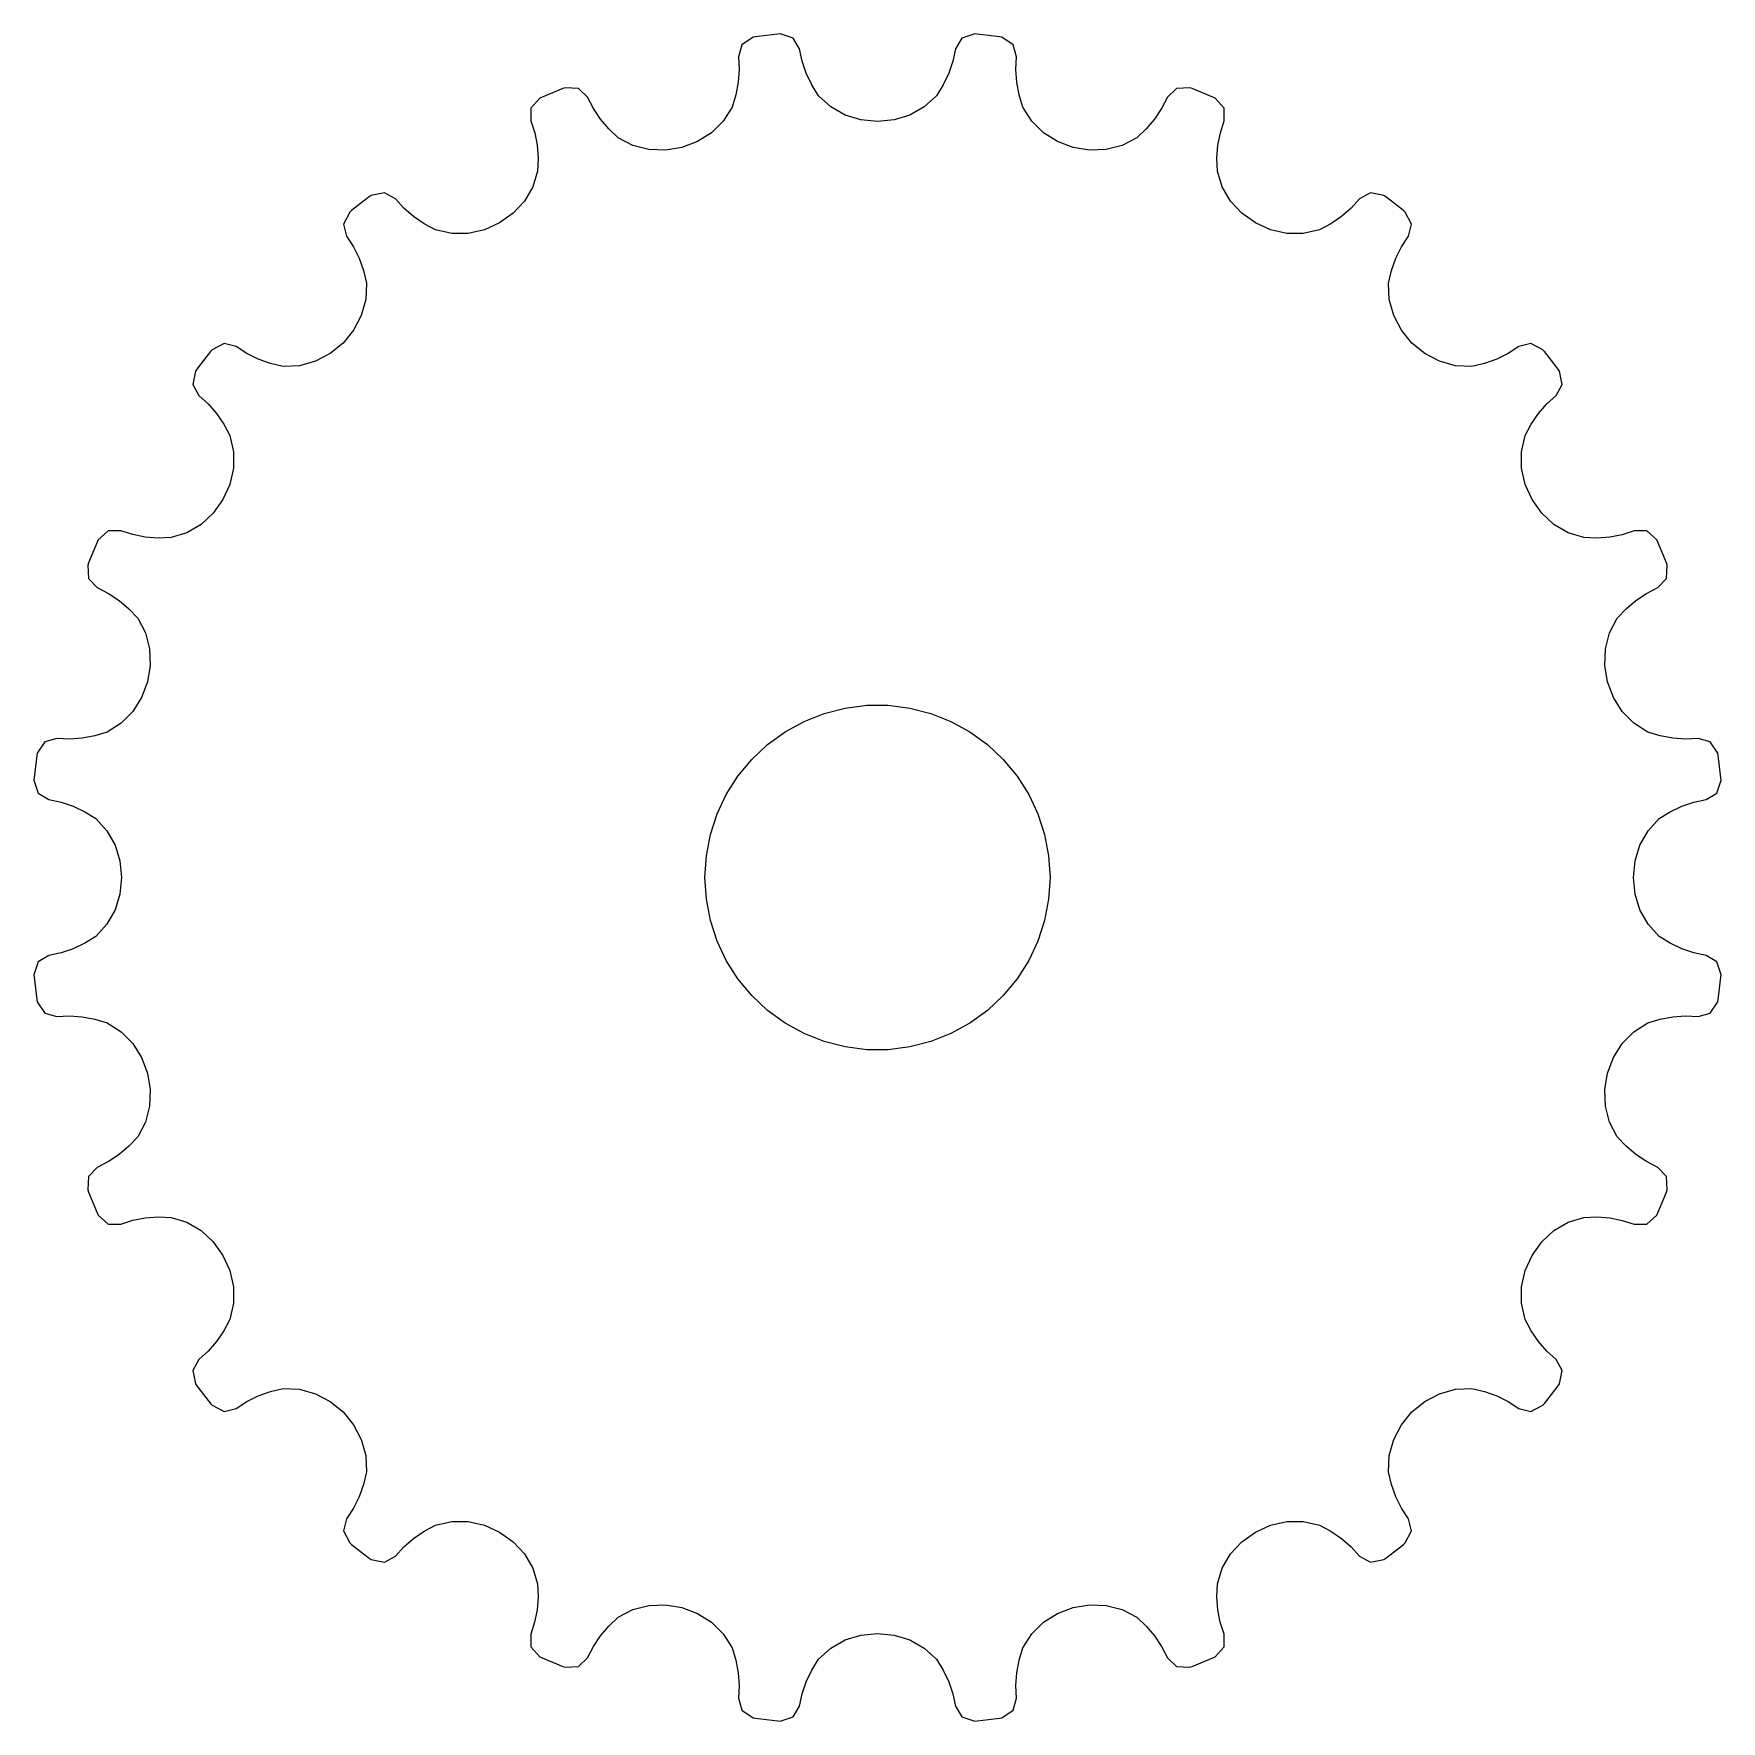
# Model space of a CAD drawing. Header units: metres. Extents: x -7.3 to 7.3, y -7.3 to 7.3.
import ezdxf

# ---------------------------------------------------------------- set-up
doc = ezdxf.new("R2010")
doc.units = ezdxf.units.M

msp = doc.modelspace()

# ---------------------------------------------------------------- linework, layer by layer
for p, q in [((-0.846893, 7.33661), (-0.868057, 7.33424)), ((-0.734589, 7.29948), (-0.846893, 7.33661)), ((0.846893, 7.33661), (0.734741, 7.29948)), ((0.868057, 7.33424), (0.846893, 7.33661)), ((-1.17953, 7.24092), (-1.20981, 7.13622)), ((-1.0808, 7.3058), (-1.17953, 7.24092)), ((-1.05975, 7.30901), (-1.0808, 7.3058)), ((-0.963989, 7.32225), (-1.05975, 7.30901)), ((-0.868057, 7.33424), (-0.963989, 7.32225)), ((-0.678375, 7.20618), (-0.734589, 7.29948)), ((-0.655991, 7.09828), (-0.678375, 7.20618)), ((0.678375, 7.20618), (0.656052, 7.09828)), ((0.734741, 7.29948), (0.678375, 7.20618)), ((0.963989, 7.32225), (0.868057, 7.33424)), ((1.05975, 7.30901), (0.963989, 7.32225)), ((1.0808, 7.3058), (1.05975, 7.30901)), ((1.17967, 7.24089), (1.0808, 7.3058)), ((1.20981, 7.13622), (1.17967, 7.24089)), ((-1.20981, 7.13622), (-1.20346, 7.02621)), ((-0.620392, 6.99364), (-0.655991, 7.09828)), ((0.656052, 7.09828), (0.620544, 6.99364)), ((1.20352, 7.0262), (1.20981, 7.13622)), ((-1.21068, 6.91594), (-1.23116, 6.80621)), ((-1.20346, 7.02621), (-1.21068, 6.91594)), ((-0.572189, 6.89294), (-0.620392, 6.99364)), ((0.620544, 6.99364), (0.572357, 6.89294)), ((1.21083, 6.91591), (1.20352, 7.0262)), ((1.23132, 6.80617), (1.21083, 6.91591)), ((-2.93486, 6.77713), (-3.01343, 6.6889)), ((-2.91534, 6.78566), (-2.93486, 6.77713)), ((-2.82628, 6.82324), (-2.91534, 6.78566)), ((-2.73672, 6.85965), (-2.82628, 6.82324)), ((-2.71689, 6.86742), (-2.73672, 6.85965)), ((-2.59882, 6.86063), (-2.71689, 6.86742)), ((-2.52037, 6.78505), (-2.59882, 6.86063)), ((-2.47081, 6.68663), (-2.52037, 6.78505)), ((-1.23116, 6.80621), (-1.26462, 6.69786)), ((-0.511993, 6.79695), (-0.572189, 6.89294)), ((-0.406158, 6.69978), (-0.511993, 6.79695)), ((0.511993, 6.79695), (0.406158, 6.69978)), ((0.572357, 6.89294), (0.511993, 6.79695)), ((1.26462, 6.69786), (1.23132, 6.80617)), ((2.52037, 6.78505), (2.47087, 6.68661)), ((2.59894, 6.8606), (2.52037, 6.78505)), ((2.71689, 6.86742), (2.59894, 6.8606)), ((2.73672, 6.85965), (2.71689, 6.86742)), ((2.82628, 6.82324), (2.73672, 6.85965)), ((2.91534, 6.78566), (2.82628, 6.82324)), ((2.93486, 6.77713), (2.91534, 6.78566)), ((3.01355, 6.68884), (2.93486, 6.77713)), ((-3.01343, 6.6889), (-3.01558, 6.57993)), ((-2.40933, 6.59476), (-2.47081, 6.68663)), ((-1.26462, 6.69786), (-1.34169, 6.57661)), ((-0.281647, 6.62943), (-0.406158, 6.69978)), ((-0.144287, 6.58667), (-0.281647, 6.62943)), ((0.281647, 6.62943), (0.144287, 6.58667)), ((0.406158, 6.69978), (0.281647, 6.62943)), ((1.34169, 6.57661), (1.26462, 6.69786)), ((2.47087, 6.68661), (2.40948, 6.59473)), ((3.01558, 6.57993), (3.01355, 6.68884)), ((-3.01558, 6.57993), (-2.98097, 6.47531)), ((-2.98097, 6.47531), (-2.9594, 6.36694)), ((-2.33672, 6.50998), (-2.40933, 6.59476)), ((-2.25374, 6.43283), (-2.33672, 6.50998)), ((-1.44376, 6.47643), (-1.56537, 6.39958)), ((-1.34169, 6.57661), (-1.44376, 6.47643)), ((0, 6.57224), (-0.144287, 6.58667)), ((0.144287, 6.58667), (0, 6.57224)), ((1.44376, 6.47643), (1.34169, 6.57661)), ((1.56537, 6.39958), (1.44376, 6.47643)), ((2.33688, 6.50993), (2.25374, 6.43283)), ((2.40948, 6.59473), (2.33688, 6.50993)), ((2.95953, 6.36687), (2.98102, 6.4753)), ((2.98102, 6.4753), (3.01558, 6.57993)), ((-2.9594, 6.36694), (-2.95079, 6.25565)), ((-2.12636, 6.36636), (-2.25374, 6.43283)), ((-1.98787, 6.33064), (-2.12636, 6.36636)), ((-1.84413, 6.32489), (-1.98787, 6.33064)), ((-1.70102, 6.3483), (-1.84413, 6.32489)), ((-1.56537, 6.39958), (-1.70102, 6.3483)), ((1.70102, 6.3483), (1.56537, 6.39958)), ((1.84413, 6.32489), (1.70102, 6.3483)), ((1.98787, 6.33064), (1.84413, 6.32489)), ((2.12636, 6.36636), (1.98787, 6.33064)), ((2.25374, 6.43283), (2.12636, 6.36636)), ((2.95093, 6.25555), (2.95953, 6.36687)), ((-2.95079, 6.25565), (-2.95506, 6.14233)), ((2.95506, 6.14233), (2.95093, 6.25555)), ((-2.95506, 6.14233), (-2.99814, 6.00526)), ((2.99814, 6.00526), (2.95506, 6.14233)), ((-4.41888, 5.9176), (-4.49596, 5.85925)), ((-4.40173, 5.93024), (-4.41888, 5.9176)), ((-4.28592, 5.95424), (-4.40173, 5.93024)), ((-4.19058, 5.90154), (-4.28592, 5.95424)), ((-4.11725, 5.81929), (-4.19058, 5.90154)), ((-3.07079, 5.88208), (-3.16837, 5.77637)), ((-2.99814, 6.00526), (-3.07079, 5.88208)), ((3.07079, 5.88208), (2.99814, 6.00526)), ((3.16837, 5.77637), (3.07079, 5.88208)), ((4.19058, 5.90154), (4.11729, 5.81926)), ((4.28604, 5.95416), (4.19058, 5.90154)), ((4.40173, 5.93024), (4.28604, 5.95416)), ((4.41888, 5.9176), (4.40173, 5.93024)), ((4.49596, 5.85925), (4.41888, 5.9176)), ((-4.58891, 5.78661), (-4.64197, 5.68105)), ((-4.57227, 5.7999), (-4.58891, 5.78661)), ((-4.49596, 5.85925), (-4.57227, 5.7999)), ((-4.03409, 5.74648), (-4.11725, 5.81929)), ((-3.942, 5.68336), (-4.03409, 5.74648)), ((-3.16837, 5.77637), (-3.28612, 5.69173)), ((3.28612, 5.69173), (3.16837, 5.77637)), ((4.03423, 5.74638), (3.94215, 5.68327)), ((4.11729, 5.81926), (4.03423, 5.74638)), ((4.57227, 5.7999), (4.49596, 5.85925)), ((4.58891, 5.78661), (4.57227, 5.7999)), ((4.64207, 5.68095), (4.58891, 5.78661)), ((-4.64197, 5.68105), (-4.61584, 5.57523)), ((-3.84187, 5.63033), (-3.942, 5.68336)), ((-3.70164, 5.59909), (-3.84187, 5.63033)), ((-3.55862, 5.60042), (-3.70164, 5.59909)), ((-3.41829, 5.63208), (-3.55862, 5.60042)), ((-3.28612, 5.69173), (-3.41829, 5.63208)), ((3.41829, 5.63208), (3.28612, 5.69173)), ((3.55862, 5.60042), (3.41829, 5.63208)), ((3.70164, 5.59909), (3.55862, 5.60042)), ((3.84187, 5.63033), (3.70164, 5.59909)), ((3.94215, 5.68327), (3.84187, 5.63033)), ((4.61584, 5.57523), (4.64207, 5.68095)), ((-4.61584, 5.57523), (-4.55534, 5.48314)), ((-4.55534, 5.48314), (-4.50645, 5.38405)), ((4.50656, 5.38393), (4.55537, 5.48311)), ((4.55537, 5.48311), (4.61584, 5.57523)), ((-4.50645, 5.38405), (-4.46931, 5.27876)), ((4.46944, 5.27864), (4.50656, 5.38393)), ((-4.46931, 5.27876), (-4.44412, 5.16821)), ((-4.44412, 5.16821), (-4.45026, 5.02466)), ((4.44412, 5.16821), (4.46944, 5.27864)), ((4.45026, 5.02466), (4.44412, 5.16821)), ((-4.45026, 5.02466), (-4.48856, 4.88687)), ((4.48856, 4.88687), (4.45026, 5.02466)), ((-4.48856, 4.88687), (-4.55545, 4.75951)), ((4.55545, 4.75951), (4.48856, 4.88687)), ((-4.55545, 4.75951), (-4.64726, 4.64726)), ((4.64726, 4.64726), (4.55545, 4.75951)), ((-5.7999, 4.57227), (-5.85925, 4.49596)), ((-5.78661, 4.58891), (-5.7999, 4.57227)), ((-5.68095, 4.64207), (-5.78661, 4.58891)), ((-5.57523, 4.61584), (-5.68095, 4.64207)), ((-5.48311, 4.55537), (-5.57523, 4.61584)), ((-5.38393, 4.50656), (-5.48311, 4.55537)), ((-4.75951, 4.55545), (-4.88687, 4.48856)), ((-4.64726, 4.64726), (-4.75951, 4.55545)), ((4.75951, 4.55545), (4.64726, 4.64726)), ((4.88687, 4.48856), (4.75951, 4.55545)), ((5.48314, 4.55534), (5.38405, 4.50645)), ((5.57523, 4.61584), (5.48314, 4.55534)), ((5.68105, 4.64197), (5.57523, 4.61584)), ((5.78661, 4.58891), (5.68105, 4.64197)), ((5.7999, 4.57227), (5.78661, 4.58891)), ((5.85925, 4.49596), (5.7999, 4.57227)), ((-5.9176, 4.41888), (-5.93024, 4.40173)), ((-5.85925, 4.49596), (-5.9176, 4.41888)), ((-5.27864, 4.46944), (-5.38393, 4.50656)), ((-5.16821, 4.44412), (-5.27864, 4.46944)), ((-5.02466, 4.45026), (-5.16821, 4.44412)), ((-4.88687, 4.48856), (-5.02466, 4.45026)), ((5.02466, 4.45026), (4.88687, 4.48856)), ((5.16821, 4.44412), (5.02466, 4.45026)), ((5.27876, 4.46931), (5.16821, 4.44412)), ((5.38405, 4.50645), (5.27876, 4.46931)), ((5.9176, 4.41888), (5.85925, 4.49596)), ((5.93024, 4.40173), (5.9176, 4.41888)), ((-5.93024, 4.40173), (-5.95416, 4.28604)), ((-5.95416, 4.28604), (-5.90154, 4.19058)), ((5.90154, 4.19058), (5.95424, 4.28592)), ((5.95424, 4.28592), (5.93024, 4.40173)), ((-5.90154, 4.19058), (-5.81926, 4.11729)), ((-5.81926, 4.11729), (-5.74638, 4.03423)), ((5.74648, 4.03409), (5.81929, 4.11725)), ((5.81929, 4.11725), (5.90154, 4.19058)), ((-5.74638, 4.03423), (-5.68327, 3.94215)), ((5.68336, 3.942), (5.74648, 4.03409)), ((-5.68327, 3.94215), (-5.63033, 3.84187)), ((-5.63033, 3.84187), (-5.59909, 3.70164)), ((5.59909, 3.70164), (5.63033, 3.84187)), ((5.63033, 3.84187), (5.68336, 3.942)), ((-5.59909, 3.70164), (-5.60042, 3.55862)), ((5.60042, 3.55862), (5.59909, 3.70164)), ((-5.60042, 3.55862), (-5.63208, 3.41829)), ((5.63208, 3.41829), (5.60042, 3.55862)), ((-5.63208, 3.41829), (-5.69173, 3.28612)), ((5.69173, 3.28612), (5.63208, 3.41829)), ((-5.69173, 3.28612), (-5.77637, 3.16837)), ((5.77637, 3.16837), (5.69173, 3.28612)), ((-5.77637, 3.16837), (-5.88208, 3.07079)), ((5.88208, 3.07079), (5.77637, 3.16837)), ((-6.77713, 2.93486), (-6.78566, 2.91534)), ((-6.68884, 3.01355), (-6.77713, 2.93486)), ((-6.57993, 3.01558), (-6.68884, 3.01355)), ((-6.4753, 2.98102), (-6.57993, 3.01558)), ((-6.36687, 2.95953), (-6.4753, 2.98102)), ((-6.25555, 2.95093), (-6.36687, 2.95953)), ((-6.14233, 2.95506), (-6.25555, 2.95093)), ((-6.00526, 2.99814), (-6.14233, 2.95506)), ((-5.88208, 3.07079), (-6.00526, 2.99814)), ((6.00526, 2.99814), (5.88208, 3.07079)), ((6.14233, 2.95506), (6.00526, 2.99814)), ((6.25565, 2.95079), (6.14233, 2.95506)), ((6.36694, 2.9594), (6.25565, 2.95079)), ((6.47531, 2.98097), (6.36694, 2.9594)), ((6.57993, 3.01558), (6.47531, 2.98097)), ((6.6889, 3.01343), (6.57993, 3.01558)), ((6.77713, 2.93486), (6.6889, 3.01343)), ((6.78566, 2.91534), (6.77713, 2.93486)), ((-6.82324, 2.82628), (-6.85965, 2.73672)), ((-6.78566, 2.91534), (-6.82324, 2.82628)), ((6.82324, 2.82628), (6.78566, 2.91534)), ((6.85965, 2.73672), (6.82324, 2.82628)), ((-6.85965, 2.73672), (-6.86742, 2.71689)), ((-6.86742, 2.71689), (-6.8606, 2.59894)), ((6.86742, 2.71689), (6.85965, 2.73672)), ((6.86063, 2.59882), (6.86742, 2.71689)), ((-6.8606, 2.59894), (-6.78505, 2.52037)), ((-6.78505, 2.52037), (-6.68661, 2.47087)), ((6.68663, 2.47081), (6.78505, 2.52037)), ((6.78505, 2.52037), (6.86063, 2.59882)), ((-6.68661, 2.47087), (-6.59473, 2.40948)), ((-6.59473, 2.40948), (-6.50993, 2.33688)), ((6.50998, 2.33672), (6.59476, 2.40933)), ((6.59476, 2.40933), (6.68663, 2.47081)), ((-6.50993, 2.33688), (-6.43283, 2.25374)), ((-6.43283, 2.25374), (-6.36636, 2.12636)), ((6.36636, 2.12636), (6.43283, 2.25374)), ((6.43283, 2.25374), (6.50998, 2.33672)), ((-6.36636, 2.12636), (-6.33064, 1.98787)), ((6.33064, 1.98787), (6.36636, 2.12636)), ((-6.33064, 1.98787), (-6.32489, 1.84413)), ((6.32489, 1.84413), (6.33064, 1.98787)), ((-6.32489, 1.84413), (-6.3483, 1.70102)), ((6.3483, 1.70102), (6.32489, 1.84413)), ((-6.3483, 1.70102), (-6.39958, 1.56537)), ((6.39958, 1.56537), (6.3483, 1.70102)), ((-6.39958, 1.56537), (-6.47643, 1.44376)), ((-0.463516, 1.42657), (-0.281067, 1.47342)), ((-0.281067, 1.47342), (-0.094177, 1.49704)), ((-0.094177, 1.49704), (0.094177, 1.49704)), ((0.094177, 1.49704), (0.281067, 1.47342)), ((0.281067, 1.47342), (0.463516, 1.42657)), ((6.47643, 1.44376), (6.39958, 1.56537)), ((-6.57661, 1.34169), (-6.69786, 1.26462)), ((-6.47643, 1.44376), (-6.57661, 1.34169)), ((-0.803726, 1.26648), (-0.638657, 1.35724)), ((-0.638657, 1.35724), (-0.463516, 1.42657)), ((0.463516, 1.42657), (0.638657, 1.35724)), ((0.638657, 1.35724), (0.803726, 1.26648)), ((6.57661, 1.34169), (6.47643, 1.44376)), ((6.69786, 1.26462), (6.57661, 1.34169)), ((-7.24089, 1.17967), (-7.3058, 1.0808)), ((-7.13622, 1.20981), (-7.24089, 1.17967)), ((-7.0262, 1.20352), (-7.13622, 1.20981)), ((-6.91591, 1.21083), (-7.0262, 1.20352)), ((-6.80617, 1.23132), (-6.91591, 1.21083)), ((-6.69786, 1.26462), (-6.80617, 1.23132)), ((-0.956131, 1.15576), (-0.803726, 1.26648)), ((0.803726, 1.26648), (0.956131, 1.15576)), ((6.80621, 1.23116), (6.69786, 1.26462)), ((6.91594, 1.21068), (6.80621, 1.23116)), ((7.02621, 1.20346), (6.91594, 1.21068)), ((7.13622, 1.20981), (7.02621, 1.20346)), ((7.24092, 1.17953), (7.13622, 1.20981)), ((7.3058, 1.0808), (7.24092, 1.17953)), ((-7.30901, 1.05975), (-7.32225, 0.963989)), ((-7.3058, 1.0808), (-7.30901, 1.05975)), ((-1.09344, 1.02681), (-0.956131, 1.15576)), ((0.956131, 1.15576), (1.09344, 1.02681)), ((7.30901, 1.05975), (7.3058, 1.0808)), ((7.32225, 0.963989), (7.30901, 1.05975)), ((-7.32225, 0.963989), (-7.33424, 0.868057)), ((-1.31445, 0.722626), (-1.21352, 0.881668)), ((-1.21352, 0.881668), (-1.09344, 1.02681)), ((1.09344, 1.02681), (1.21352, 0.881668)), ((1.21352, 0.881668), (1.31445, 0.722626)), ((7.33424, 0.868057), (7.32225, 0.963989)), ((-7.33424, 0.868057), (-7.33661, 0.846893)), ((-7.33661, 0.846893), (-7.29948, 0.734741)), ((-7.29948, 0.734741), (-7.20618, 0.678375)), ((7.20618, 0.678375), (7.29948, 0.734589)), ((7.29948, 0.734589), (7.33661, 0.846893)), ((7.33661, 0.846893), (7.33424, 0.868057)), ((-7.20618, 0.678375), (-7.09828, 0.656052)), ((-7.09828, 0.656052), (-6.99364, 0.620544)), ((-6.99364, 0.620544), (-6.89294, 0.572357)), ((-1.39465, 0.552185), (-1.31445, 0.722626)), ((1.31445, 0.722626), (1.39465, 0.552185)), ((6.89294, 0.572189), (6.99364, 0.620392)), ((6.99364, 0.620392), (7.09828, 0.655991)), ((7.09828, 0.655991), (7.20618, 0.678375)), ((-6.89294, 0.572357), (-6.79695, 0.511993)), ((-6.79695, 0.511993), (-6.69978, 0.406158)), ((-1.45287, 0.373032), (-1.39465, 0.552185)), ((1.39465, 0.552185), (1.45287, 0.373032)), ((6.69978, 0.406158), (6.79695, 0.511993)), ((6.79695, 0.511993), (6.89294, 0.572189)), ((-6.69978, 0.406158), (-6.62943, 0.281647)), ((-1.48816, 0.187988), (-1.45287, 0.373032)), ((1.45287, 0.373032), (1.48816, 0.187988)), ((6.62943, 0.281647), (6.69978, 0.406158)), ((-6.62943, 0.281647), (-6.58667, 0.144287)), ((-1.5, 0), (-1.48816, 0.187988)), ((1.48816, 0.187988), (1.5, 0)), ((6.58667, 0.144287), (6.62943, 0.281647)), ((-6.58667, 0.144287), (-6.57224, 0)), ((-6.57224, 0), (-6.58667, -0.144287)), ((-1.48816, -0.187988), (-1.5, 0)), ((1.5, 0), (1.48816, -0.187988)), ((6.57224, 0), (6.58667, 0.144287)), ((6.58667, -0.144287), (6.57224, 0)), ((-6.58667, -0.144287), (-6.62943, -0.281647)), ((6.62943, -0.281647), (6.58667, -0.144287)), ((-6.62943, -0.281647), (-6.69978, -0.406158)), ((-1.45287, -0.373032), (-1.48816, -0.187988)), ((1.48816, -0.187988), (1.45287, -0.373032)), ((6.69978, -0.406158), (6.62943, -0.281647)), ((-6.69978, -0.406158), (-6.79695, -0.511993)), ((-1.39465, -0.552185), (-1.45287, -0.373032)), ((1.45287, -0.373032), (1.39465, -0.552185)), ((6.79695, -0.511993), (6.69978, -0.406158)), ((-6.89294, -0.572189), (-6.99364, -0.620392)), ((-6.79695, -0.511993), (-6.89294, -0.572189)), ((-1.31445, -0.722626), (-1.39465, -0.552185)), ((1.39465, -0.552185), (1.31445, -0.722626)), ((6.89294, -0.572357), (6.79695, -0.511993)), ((6.99364, -0.620544), (6.89294, -0.572357)), ((-7.20618, -0.678375), (-7.29948, -0.734589)), ((-7.09828, -0.655991), (-7.20618, -0.678375)), ((-6.99364, -0.620392), (-7.09828, -0.655991)), ((-1.21352, -0.881668), (-1.31445, -0.722626)), ((1.31445, -0.722626), (1.21352, -0.881668)), ((7.09828, -0.656052), (6.99364, -0.620544)), ((7.20618, -0.678375), (7.09828, -0.656052)), ((7.29948, -0.734741), (7.20618, -0.678375)), ((-7.29948, -0.734589), (-7.33661, -0.846893)), ((-7.33661, -0.846893), (-7.33424, -0.868057)), ((-7.33424, -0.868057), (-7.32225, -0.963989)), ((7.33661, -0.846893), (7.29948, -0.734741)), ((7.32225, -0.963989), (7.33424, -0.868057)), ((7.33424, -0.868057), (7.33661, -0.846893)), ((-7.32225, -0.963989), (-7.30901, -1.05975)), ((-1.09344, -1.02681), (-1.21352, -0.881668)), ((-0.956131, -1.15576), (-1.09344, -1.02681)), ((1.09344, -1.02681), (0.956131, -1.15576)), ((1.21352, -0.881668), (1.09344, -1.02681)), ((7.30901, -1.05975), (7.32225, -0.963989)), ((-7.30901, -1.05975), (-7.3058, -1.0808)), ((-7.3058, -1.0808), (-7.24092, -1.17953)), ((-0.803726, -1.26648), (-0.956131, -1.15576)), ((0.956131, -1.15576), (0.803726, -1.26648)), ((7.24089, -1.17967), (7.3058, -1.0808)), ((7.3058, -1.0808), (7.30901, -1.05975)), ((-7.24092, -1.17953), (-7.13622, -1.20981)), ((-7.13622, -1.20981), (-7.02621, -1.20346)), ((-7.02621, -1.20346), (-6.91594, -1.21068)), ((-6.91594, -1.21068), (-6.80621, -1.23116)), ((-6.80621, -1.23116), (-6.69786, -1.26462)), ((-6.69786, -1.26462), (-6.57661, -1.34169)), ((-0.638657, -1.35724), (-0.803726, -1.26648)), ((0.803726, -1.26648), (0.638657, -1.35724)), ((6.57661, -1.34169), (6.69786, -1.26462)), ((6.69786, -1.26462), (6.80617, -1.23132)), ((6.80617, -1.23132), (6.91591, -1.21083)), ((6.91591, -1.21083), (7.0262, -1.20352)), ((7.0262, -1.20352), (7.13622, -1.20981)), ((7.13622, -1.20981), (7.24089, -1.17967)), ((-6.57661, -1.34169), (-6.47643, -1.44376)), ((-6.47643, -1.44376), (-6.39958, -1.56537)), ((-0.463516, -1.42657), (-0.638657, -1.35724)), ((-0.281067, -1.47342), (-0.463516, -1.42657)), ((0.463516, -1.42657), (0.281067, -1.47342)), ((0.638657, -1.35724), (0.463516, -1.42657)), ((6.39958, -1.56537), (6.47643, -1.44376)), ((6.47643, -1.44376), (6.57661, -1.34169)), ((-6.39958, -1.56537), (-6.3483, -1.70102)), ((-0.094177, -1.49704), (-0.281067, -1.47342)), ((0.094177, -1.49704), (-0.094177, -1.49704)), ((0.281067, -1.47342), (0.094177, -1.49704)), ((6.3483, -1.70102), (6.39958, -1.56537)), ((-6.3483, -1.70102), (-6.32489, -1.84413)), ((6.32489, -1.84413), (6.3483, -1.70102)), ((-6.32489, -1.84413), (-6.33064, -1.98787)), ((6.33064, -1.98787), (6.32489, -1.84413)), ((-6.33064, -1.98787), (-6.36636, -2.12636)), ((6.36636, -2.12636), (6.33064, -1.98787)), ((-6.36636, -2.12636), (-6.43283, -2.25374)), ((6.43283, -2.25374), (6.36636, -2.12636)), ((-6.50998, -2.33672), (-6.59476, -2.40933)), ((-6.43283, -2.25374), (-6.50998, -2.33672)), ((6.50993, -2.33688), (6.43283, -2.25374)), ((6.59473, -2.40948), (6.50993, -2.33688)), ((-6.68663, -2.47081), (-6.78505, -2.52037)), ((-6.59476, -2.40933), (-6.68663, -2.47081)), ((6.68661, -2.47087), (6.59473, -2.40948)), ((6.78505, -2.52037), (6.68661, -2.47087)), ((-6.86063, -2.59882), (-6.86742, -2.71689)), ((-6.78505, -2.52037), (-6.86063, -2.59882)), ((6.8606, -2.59894), (6.78505, -2.52037)), ((6.86742, -2.71689), (6.8606, -2.59894)), ((-6.86742, -2.71689), (-6.85965, -2.73672)), ((-6.85965, -2.73672), (-6.82324, -2.82628)), ((6.82324, -2.82628), (6.85965, -2.73672)), ((6.85965, -2.73672), (6.86742, -2.71689)), ((-6.82324, -2.82628), (-6.78566, -2.91534)), ((-6.78566, -2.91534), (-6.77713, -2.93486)), ((6.77713, -2.93486), (6.78566, -2.91534)), ((6.78566, -2.91534), (6.82324, -2.82628)), ((-6.77713, -2.93486), (-6.6889, -3.01343)), ((-6.6889, -3.01343), (-6.57993, -3.01558)), ((-6.57993, -3.01558), (-6.47531, -2.98097)), ((-6.47531, -2.98097), (-6.36694, -2.9594)), ((-6.36694, -2.9594), (-6.25565, -2.95079)), ((-6.25565, -2.95079), (-6.14233, -2.95506)), ((-6.14233, -2.95506), (-6.00526, -2.99814)), ((-6.00526, -2.99814), (-5.88208, -3.07079)), ((-5.88208, -3.07079), (-5.77637, -3.16837)), ((5.77637, -3.16837), (5.88208, -3.07079)), ((5.88208, -3.07079), (6.00526, -2.99814)), ((6.00526, -2.99814), (6.14233, -2.95506)), ((6.14233, -2.95506), (6.25555, -2.95093)), ((6.25555, -2.95093), (6.36687, -2.95953)), ((6.36687, -2.95953), (6.4753, -2.98102)), ((6.4753, -2.98102), (6.57993, -3.01558)), ((6.57993, -3.01558), (6.68884, -3.01355)), ((6.68884, -3.01355), (6.77713, -2.93486)), ((-5.77637, -3.16837), (-5.69173, -3.28612)), ((5.69173, -3.28612), (5.77637, -3.16837)), ((-5.69173, -3.28612), (-5.63208, -3.41829)), ((5.63208, -3.41829), (5.69173, -3.28612)), ((-5.63208, -3.41829), (-5.60042, -3.55862)), ((5.60042, -3.55862), (5.63208, -3.41829)), ((-5.60042, -3.55862), (-5.59909, -3.70164)), ((5.59909, -3.70164), (5.60042, -3.55862)), ((-5.59909, -3.70164), (-5.63033, -3.84187)), ((5.63033, -3.84187), (5.59909, -3.70164)), ((-5.68336, -3.942), (-5.74648, -4.03409)), ((-5.63033, -3.84187), (-5.68336, -3.942)), ((5.68327, -3.94215), (5.63033, -3.84187)), ((5.74638, -4.03423), (5.68327, -3.94215)), ((-5.74648, -4.03409), (-5.81929, -4.11725)), ((5.81926, -4.11729), (5.74638, -4.03423)), ((-5.90154, -4.19058), (-5.95424, -4.28592)), ((-5.81929, -4.11725), (-5.90154, -4.19058)), ((5.90154, -4.19058), (5.81926, -4.11729)), ((5.95416, -4.28604), (5.90154, -4.19058)), ((-5.95424, -4.28592), (-5.93024, -4.40173)), ((-5.93024, -4.40173), (-5.9176, -4.41888)), ((5.9176, -4.41888), (5.93024, -4.40173)), ((5.93024, -4.40173), (5.95416, -4.28604)), ((-5.9176, -4.41888), (-5.85925, -4.49596)), ((-5.85925, -4.49596), (-5.7999, -4.57227)), ((-5.48314, -4.55534), (-5.38405, -4.50645)), ((-5.38405, -4.50645), (-5.27876, -4.46931)), ((-5.27876, -4.46931), (-5.16821, -4.44412)), ((-5.16821, -4.44412), (-5.02466, -4.45026)), ((-5.02466, -4.45026), (-4.88687, -4.48856)), ((-4.88687, -4.48856), (-4.75951, -4.55545)), ((4.75951, -4.55545), (4.88687, -4.48856)), ((4.88687, -4.48856), (5.02466, -4.45026)), ((5.02466, -4.45026), (5.16821, -4.44412)), ((5.16821, -4.44412), (5.27864, -4.46944)), ((5.27864, -4.46944), (5.38393, -4.50656)), ((5.38393, -4.50656), (5.48311, -4.55537)), ((5.7999, -4.57227), (5.85925, -4.49596)), ((5.85925, -4.49596), (5.9176, -4.41888)), ((-5.7999, -4.57227), (-5.78661, -4.58891)), ((-5.78661, -4.58891), (-5.68105, -4.64197)), ((-5.68105, -4.64197), (-5.57523, -4.61584)), ((-5.57523, -4.61584), (-5.48314, -4.55534)), ((-4.75951, -4.55545), (-4.64726, -4.64726)), ((-4.64726, -4.64726), (-4.55545, -4.75951)), ((4.55545, -4.75951), (4.64726, -4.64726)), ((4.64726, -4.64726), (4.75951, -4.55545)), ((5.48311, -4.55537), (5.57523, -4.61584)), ((5.57523, -4.61584), (5.68095, -4.64207)), ((5.68095, -4.64207), (5.78661, -4.58891)), ((5.78661, -4.58891), (5.7999, -4.57227)), ((-4.55545, -4.75951), (-4.48856, -4.88687)), ((4.48856, -4.88687), (4.55545, -4.75951)), ((-4.48856, -4.88687), (-4.45026, -5.02466)), ((4.45026, -5.02466), (4.48856, -4.88687)), ((-4.45026, -5.02466), (-4.44412, -5.16821)), ((4.44412, -5.16821), (4.45026, -5.02466)), ((-4.46944, -5.27864), (-4.50656, -5.38393)), ((-4.44412, -5.16821), (-4.46944, -5.27864)), ((4.46931, -5.27876), (4.44412, -5.16821)), ((4.50645, -5.38405), (4.46931, -5.27876)), ((-4.50656, -5.38393), (-4.55537, -5.48311)), ((4.55534, -5.48314), (4.50645, -5.38405)), ((-4.61584, -5.57523), (-4.64207, -5.68095)), ((-4.55537, -5.48311), (-4.61584, -5.57523)), ((4.61584, -5.57523), (4.55534, -5.48314)), ((4.64197, -5.68105), (4.61584, -5.57523)), ((-4.64207, -5.68095), (-4.58891, -5.78661)), ((-4.03423, -5.74638), (-3.94215, -5.68327)), ((-3.94215, -5.68327), (-3.84187, -5.63033)), ((-3.84187, -5.63033), (-3.70164, -5.59909)), ((-3.70164, -5.59909), (-3.55862, -5.60042)), ((-3.55862, -5.60042), (-3.41829, -5.63208)), ((-3.41829, -5.63208), (-3.28612, -5.69173)), ((-3.28612, -5.69173), (-3.16837, -5.77637)), ((3.16837, -5.77637), (3.28612, -5.69173)), ((3.28612, -5.69173), (3.41829, -5.63208)), ((3.41829, -5.63208), (3.55862, -5.60042)), ((3.55862, -5.60042), (3.70164, -5.59909)), ((3.70164, -5.59909), (3.84187, -5.63033)), ((3.84187, -5.63033), (3.942, -5.68336)), ((3.942, -5.68336), (4.03409, -5.74648)), ((4.58891, -5.78661), (4.64197, -5.68105)), ((-4.58891, -5.78661), (-4.57227, -5.7999)), ((-4.57227, -5.7999), (-4.49596, -5.85925)), ((-4.49596, -5.85925), (-4.41888, -5.9176)), ((-4.19058, -5.90154), (-4.11729, -5.81926)), ((-4.11729, -5.81926), (-4.03423, -5.74638)), ((-3.16837, -5.77637), (-3.07079, -5.88208)), ((3.07079, -5.88208), (3.16837, -5.77637)), ((4.03409, -5.74648), (4.11725, -5.81929)), ((4.11725, -5.81929), (4.19058, -5.90154)), ((4.41888, -5.9176), (4.49596, -5.85925)), ((4.49596, -5.85925), (4.57227, -5.7999)), ((4.57227, -5.7999), (4.58891, -5.78661)), ((-4.41888, -5.9176), (-4.40173, -5.93024)), ((-4.40173, -5.93024), (-4.28604, -5.95416)), ((-4.28604, -5.95416), (-4.19058, -5.90154)), ((-3.07079, -5.88208), (-2.99814, -6.00526)), ((-2.99814, -6.00526), (-2.95506, -6.14233)), ((2.95506, -6.14233), (2.99814, -6.00526)), ((2.99814, -6.00526), (3.07079, -5.88208)), ((4.19058, -5.90154), (4.28592, -5.95424)), ((4.28592, -5.95424), (4.40173, -5.93024)), ((4.40173, -5.93024), (4.41888, -5.9176)), ((-2.95506, -6.14233), (-2.95093, -6.25555)), ((2.95079, -6.25565), (2.95506, -6.14233)), ((-2.95093, -6.25555), (-2.95953, -6.36687)), ((2.9594, -6.36694), (2.95079, -6.25565)), ((-2.95953, -6.36687), (-2.98102, -6.4753)), ((-2.33688, -6.50993), (-2.25374, -6.43283)), ((-2.25374, -6.43283), (-2.12636, -6.36636)), ((-2.12636, -6.36636), (-1.98787, -6.33064)), ((-1.98787, -6.33064), (-1.84413, -6.32489)), ((-1.84413, -6.32489), (-1.70102, -6.3483)), ((-1.70102, -6.3483), (-1.56537, -6.39958)), ((-1.56537, -6.39958), (-1.44376, -6.47643)), ((1.44376, -6.47643), (1.56537, -6.39958)), ((1.56537, -6.39958), (1.70102, -6.3483)), ((1.70102, -6.3483), (1.84413, -6.32489)), ((1.84413, -6.32489), (1.98787, -6.33064)), ((1.98787, -6.33064), (2.12636, -6.36636)), ((2.12636, -6.36636), (2.25374, -6.43283)), ((2.25374, -6.43283), (2.33672, -6.50998)), ((2.98097, -6.47531), (2.9594, -6.36694)), ((-2.98102, -6.4753), (-3.01558, -6.57993)), ((-3.01558, -6.57993), (-3.01355, -6.68884)), ((-2.47087, -6.68661), (-2.40948, -6.59473)), ((-2.40948, -6.59473), (-2.33688, -6.50993)), ((-1.44376, -6.47643), (-1.34169, -6.57661)), ((-1.34169, -6.57661), (-1.26462, -6.69786)), ((-0.281647, -6.62943), (-0.144287, -6.58667)), ((-0.144287, -6.58667), (0, -6.57224)), ((0, -6.57224), (0.144287, -6.58667)), ((0.144287, -6.58667), (0.281647, -6.62943)), ((1.26462, -6.69786), (1.34169, -6.57661)), ((1.34169, -6.57661), (1.44376, -6.47643)), ((2.33672, -6.50998), (2.40933, -6.59476)), ((2.40933, -6.59476), (2.47081, -6.68663)), ((3.01558, -6.57993), (2.98097, -6.47531)), ((3.01343, -6.6889), (3.01558, -6.57993)), ((-3.01355, -6.68884), (-2.93486, -6.77713)), ((-2.52037, -6.78505), (-2.47087, -6.68661)), ((-1.26462, -6.69786), (-1.23132, -6.80617)), ((-0.511993, -6.79695), (-0.406158, -6.69978)), ((-0.406158, -6.69978), (-0.281647, -6.62943)), ((0.281647, -6.62943), (0.406158, -6.69978)), ((0.406158, -6.69978), (0.511993, -6.79695)), ((1.23116, -6.80621), (1.26462, -6.69786)), ((2.47081, -6.68663), (2.52037, -6.78505)), ((2.93486, -6.77713), (3.01343, -6.6889)), ((-2.93486, -6.77713), (-2.91534, -6.78566)), ((-2.91534, -6.78566), (-2.82628, -6.82324)), ((-2.82628, -6.82324), (-2.73672, -6.85965)), ((-2.73672, -6.85965), (-2.71689, -6.86742)), ((-2.71689, -6.86742), (-2.59894, -6.8606)), ((-2.59894, -6.8606), (-2.52037, -6.78505)), ((-1.23132, -6.80617), (-1.21083, -6.91591)), ((-0.620544, -6.99364), (-0.572357, -6.89294)), ((-0.572357, -6.89294), (-0.511993, -6.79695)), ((0.511993, -6.79695), (0.572189, -6.89294)), ((0.572189, -6.89294), (0.620392, -6.99364)), ((1.21068, -6.91594), (1.23116, -6.80621)), ((2.52037, -6.78505), (2.59882, -6.86063)), ((2.59882, -6.86063), (2.71689, -6.86742)), ((2.71689, -6.86742), (2.73672, -6.85965)), ((2.73672, -6.85965), (2.82628, -6.82324)), ((2.82628, -6.82324), (2.91534, -6.78566)), ((2.91534, -6.78566), (2.93486, -6.77713)), ((-1.21083, -6.91591), (-1.20352, -7.0262)), ((-1.20352, -7.0262), (-1.20981, -7.13622)), ((-0.656052, -7.09828), (-0.620544, -6.99364)), ((0.620392, -6.99364), (0.655991, -7.09828)), ((1.20346, -7.02621), (1.21068, -6.91594)), ((1.20981, -7.13622), (1.20346, -7.02621)), ((-1.20981, -7.13622), (-1.17967, -7.24089)), ((-0.678375, -7.20618), (-0.656052, -7.09828)), ((0.655991, -7.09828), (0.678375, -7.20618)), ((1.17953, -7.24092), (1.20981, -7.13622)), ((-1.17967, -7.24089), (-1.0808, -7.3058)), ((-1.0808, -7.3058), (-1.05975, -7.30901)), ((-1.05975, -7.30901), (-0.963989, -7.32225)), ((-0.963989, -7.32225), (-0.868057, -7.33424)), ((-0.868057, -7.33424), (-0.846893, -7.33661)), ((-0.846893, -7.33661), (-0.734741, -7.29948)), ((-0.734741, -7.29948), (-0.678375, -7.20618)), ((0.678375, -7.20618), (0.734589, -7.29948)), ((0.734589, -7.29948), (0.846893, -7.33661)), ((0.846893, -7.33661), (0.868057, -7.33424)), ((0.868057, -7.33424), (0.963989, -7.32225)), ((0.963989, -7.32225), (1.05975, -7.30901)), ((1.05975, -7.30901), (1.0808, -7.3058)), ((1.0808, -7.3058), (1.17953, -7.24092))]:
    msp.add_line(p, q)

doc.saveas('drawing.dxf')
